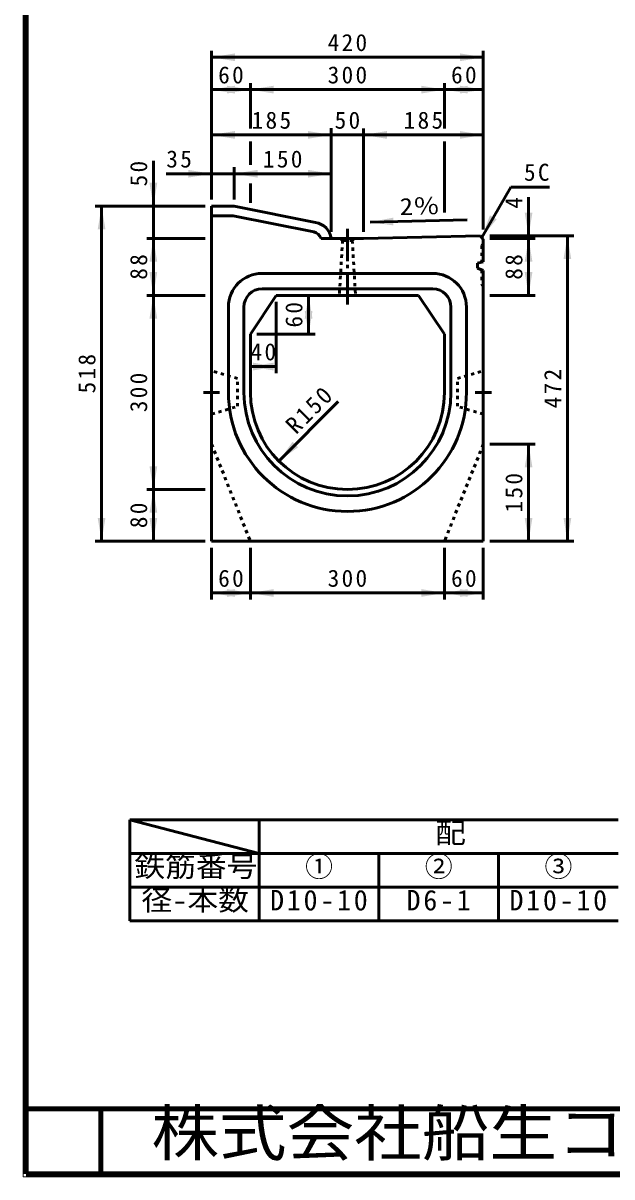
# Model space of a CAD drawing. Units: millimetres, scale not verified. Extents: x 100 to 4105, y 100 to 2870.
# Drawn here: x 100 to 1010, y 100 to 1883 of the extents above; entities that cross this region are included whole.
import ezdxf
from ezdxf.enums import TextEntityAlignment as Align

# ---------------------------------------------------------------- set-up
doc = ezdxf.new("R2010")
doc.units = ezdxf.units.MM
doc.header["$LTSCALE"] = 5
doc.linetypes.add('USER1', pattern=[2.2, 1, -1.2])
doc.linetypes.add('USER2', pattern=[13.4, 10, -1.2, 1, -1.2])
doc.layers.add('V-nasSTD', color=7, linetype='Continuous', lineweight=50)
doc.styles.add('ＭＳ ゴシック', font='')
doc.styles.get('ＭＳ ゴシック').set_extended_font_data('MS Gothic')

msp = doc.modelspace()

# ---------------------------------------------------------------- hatches: boundary and pattern name
at = {"layer": 'V-nasSTD'}
for points in [[(427.373, 1836.521), (391.373, 1830.521), (427.373, 1824.521)], [(775.373, 1824.521), (811.373, 1830.521), (775.373, 1836.521)], [(427.373, 1786.521), (391.373, 1780.521), (427.373, 1774.521)], [(415.373, 1774.521), (451.373, 1780.521), (415.373, 1786.521)], [(487.373, 1786.521), (451.373, 1780.521), (487.373, 1774.521)], [(715.373, 1774.521), (751.373, 1780.521), (715.373, 1786.521)], [(787.373, 1786.521), (751.373, 1780.521), (787.373, 1774.521)], [(775.373, 1774.521), (811.373, 1780.521), (775.373, 1786.521)], [(427.373, 1716.521), (391.373, 1710.521), (427.373, 1704.521)], [(540.373, 1704.521), (576.373, 1710.521), (540.373, 1716.521)], [(662.373, 1716.521), (626.373, 1710.521), (662.373, 1704.521)], [(775.373, 1704.521), (811.373, 1710.521), (775.373, 1716.521)], [(355.373, 1644.521), (391.373, 1650.521), (355.373, 1656.521)], [(462.373, 1656.521), (426.373, 1650.521), (462.373, 1644.521)], [(540.373, 1644.521), (576.373, 1650.521), (540.373, 1656.521)], [(307.373, 1636.521), (301.373, 1600.521), (295.373, 1636.521)], [(227.373, 1564.521), (221.373, 1600.521), (215.373, 1564.521)], [(875.373, 1590.521), (881.373, 1554.521), (887.373, 1590.521)], [(672.263, 1582.617), (636.401, 1575.84), (672.523, 1570.619)], [(821.677, 1586.198), (808.873, 1552.021), (832.069, 1580.198)], [(947.373, 1518.521), (941.373, 1554.521), (935.373, 1518.521)], [(295.373, 1514.521), (301.373, 1550.521), (307.373, 1514.521)], [(887.373, 1514.521), (881.373, 1550.521), (875.373, 1514.521)], [(307.373, 1498.521), (301.373, 1462.521), (295.373, 1498.521)], [(875.373, 1498.521), (881.373, 1462.521), (887.373, 1498.521)], [(307.373, 1426.521), (301.373, 1462.521), (295.373, 1426.521)], [(547.373, 1426.521), (541.373, 1462.521), (535.373, 1426.521)], [(535.373, 1438.521), (541.373, 1402.521), (547.373, 1438.521)], [(487.373, 1358.521), (451.373, 1352.521), (487.373, 1346.521)], [(455.373, 1346.521), (491.373, 1352.521), (455.373, 1358.521)], [(516.52, 1236.153), (495.307, 1206.455), (525.005, 1227.668)], [(887.373, 1196.521), (881.373, 1232.521), (875.373, 1196.521)], [(295.373, 1198.521), (301.373, 1162.521), (307.373, 1198.521)], [(307.373, 1126.521), (301.373, 1162.521), (295.373, 1126.521)], [(215.373, 1118.521), (221.373, 1082.521), (227.373, 1118.521)], [(295.373, 1118.521), (301.373, 1082.521), (307.373, 1118.521)], [(875.373, 1118.521), (881.373, 1082.521), (887.373, 1118.521)], [(935.373, 1118.521), (941.373, 1082.521), (947.373, 1118.521)], [(427.373, 1008.521), (391.373, 1002.521), (427.373, 996.521)], [(415.373, 996.521), (451.373, 1002.521), (415.373, 1008.521)], [(487.373, 1008.521), (451.373, 1002.521), (487.373, 996.521)], [(715.373, 996.521), (751.373, 1002.521), (715.373, 1008.521)], [(787.373, 1008.521), (751.373, 1002.521), (787.373, 996.521)], [(775.373, 996.521), (811.373, 1002.521), (775.373, 1008.521)]]:
    msp.add_hatch(color=256, dxfattribs=at).paths.add_polyline_path(points)

# ---------------------------------------------------------------- linework, layer by layer
at = {"layer": 'V-nasSTD', "lineweight": 100}
for p, q in [((105, 2865), (105, 105)), ((105, 205), (4100, 205)), ((220, 205), (220, 105)), ((105, 105), (4100, 105))]:
    msp.add_line(p, q, dxfattribs=at)
at = {"layer": 'V-nasSTD'}
for p, q in [((391.373, 1610.521), (391.373, 1840.521)), ((811.373, 1564.521), (811.373, 1840.521)), ((391.373, 1830.521), (811.373, 1830.521)), ((451.373, 1720.521), (451.373, 1790.521)), ((751.373, 1720.521), (751.373, 1790.521)), ((391.373, 1780.521), (451.373, 1780.521)), ((451.373, 1780.521), (751.373, 1780.521)), ((751.373, 1780.521), (811.373, 1780.521)), ((576.373, 1560.734), (576.373, 1720.734)), ((626.373, 1560.521), (626.373, 1720.521)), ((391.373, 1710.521), (576.373, 1710.521)), ((451.373, 1700.521), (451.373, 1664.521)), ((576.373, 1710.521), (626.373, 1710.521)), ((626.373, 1710.521), (811.373, 1710.521)), ((751.373, 1700.521), (751.373, 1590.521)), ((301.373, 1670.521), (301.373, 1600.521)), ((426.373, 1610.521), (426.373, 1660.521)), ((321.373, 1650.521), (391.373, 1650.521)), ((391.373, 1650.521), (426.373, 1650.521)), ((426.373, 1650.521), (576.373, 1650.521)), ((451.373, 1635.521), (451.373, 1605.521)), ((853.873, 1629.963), (808.873, 1552.021)), ((853.873, 1629.963), (913.873, 1629.963)), ((881.373, 1614.521), (881.373, 1554.521)), ((381.373, 1600.521), (211.373, 1600.521)), ((221.373, 1082.521), (221.373, 1600.521)), ((301.373, 1550.521), (301.373, 1600.521)), ((391.373, 1082.521), (391.373, 1600.521)), ((426.373, 1600.521), (391.373, 1600.521)), ((552.256, 1575.344), (426.373, 1600.521)), ((424.887, 1585.521), (391.373, 1585.521)), ((549.314, 1560.635), (424.887, 1585.521)), ((636.401, 1575.84), (786.366, 1579.082)), ((626.373, 1550.521), (806.373, 1554.521)), ((806.373, 1554.521), (811.373, 1549.521)), ((821.373, 1554.521), (951.373, 1554.521)), ((881.373, 1550.521), (881.373, 1554.521)), ((941.373, 1082.521), (941.373, 1554.521)), ((381.373, 1550.521), (291.373, 1550.521)), ((301.373, 1462.521), (301.373, 1550.521)), ((560.652, 1550.521), (626.373, 1550.521)), ((811.373, 1514.536), (811.373, 1549.521)), ((821.373, 1550.521), (891.373, 1550.521)), ((881.373, 1462.521), (881.373, 1550.521)), ((802.373, 1512.521), (811.373, 1514.536)), ((802.373, 1504.521), (802.373, 1512.521)), ((802.373, 1504.521), (811.373, 1501.163)), ((811.373, 1082.521), (811.373, 1501.163)), ((733.373, 1496.521), (469.373, 1496.521)), ((381.373, 1462.521), (291.373, 1462.521)), ((301.373, 1162.521), (301.373, 1462.521)), ((491.373, 1462.521), (451.373, 1402.521)), ((733.373, 1472.521), (469.373, 1472.521)), ((491.373, 1462.521), (711.373, 1462.521)), ((501.373, 1462.521), (552.393, 1462.521)), ((541.373, 1402.521), (541.373, 1462.521)), ((711.373, 1462.521), (751.373, 1402.521)), ((821.373, 1462.521), (891.373, 1462.521)), ((491.373, 1452.521), (491.373, 1342.521)), ((417.373, 1444.521), (417.373, 1312.521)), ((441.373, 1444.521), (441.373, 1312.521)), ((761.373, 1312.521), (761.373, 1444.521)), ((785.373, 1312.521), (785.373, 1444.521)), ((451.373, 1402.521), (451.373, 1312.521)), ((461.373, 1402.521), (551.373, 1402.521)), ((751.373, 1402.521), (751.373, 1312.521)), ((391.373, 1346.021), (391.373, 1279.021)), ((451.373, 1352.521), (491.373, 1352.521)), ((811.373, 1346.021), (811.373, 1279.021)), ((495.307, 1206.455), (587.231, 1298.379)), ((821.373, 1232.521), (891.373, 1232.521)), ((881.373, 1082.521), (881.373, 1232.521)), ((381.373, 1162.521), (291.373, 1162.521)), ((301.373, 1082.521), (301.373, 1162.521)), ((381.373, 1082.521), (211.373, 1082.521)), ((391.373, 1082.521), (811.373, 1082.521)), ((391.373, 1072.521), (391.373, 992.521)), ((451.373, 1072.521), (451.373, 992.521)), ((751.373, 1072.521), (751.373, 992.521)), ((811.373, 1072.521), (811.373, 992.521)), ((821.373, 1082.521), (951.373, 1082.521)), ((391.373, 1002.521), (451.373, 1002.521)), ((451.373, 1002.521), (751.373, 1002.521)), ((751.373, 1002.521), (811.373, 1002.521)), ((265, 652), (265, 600)), ((465, 652), (265, 652)), ((265, 652), (465, 600)), ((465, 600), (465, 652)), ((650, 652), (465, 652)), ((835, 652), (650, 652)), ((1020, 652), (835, 652)), ((265, 600), (430, 600)), ((265, 600), (265, 548)), ((465, 600), (265, 600)), ((465, 600), (650, 600)), ((465, 548), (465, 600)), ((465, 600), (465, 548)), ((650, 600), (835, 600)), ((650, 548), (650, 600)), ((650, 600), (650, 548)), ((835, 600), (1020, 600)), ((835, 548), (835, 600)), ((835, 600), (835, 548)), ((265, 548), (265, 496)), ((465, 548), (265, 548)), ((465, 548), (650, 548)), ((465, 496), (465, 548)), ((465, 548), (465, 496)), ((650, 548), (835, 548)), ((650, 496), (650, 548)), ((650, 548), (650, 496)), ((835, 548), (1020, 548)), ((835, 496), (835, 548)), ((835, 548), (835, 496)), ((265, 496), (465, 496)), ((465, 496), (650, 496)), ((650, 496), (835, 496)), ((835, 496), (1020, 496))]:
    msp.add_line(p, q, dxfattribs=at)
at = {"layer": 'V-nasSTD', "linetype": 'USER2'}
for p, q in [((601.373, 1565.521), (601.373, 1447.521)), ((403.873, 1312.521), (378.873, 1312.521)), ((798.873, 1312.521), (823.873, 1312.521))]:
    msp.add_line(p, q, dxfattribs=at)
at = {"layer": 'V-nasSTD', "linetype": 'USER1'}
for p, q in [((593.873, 1547.521), (588.873, 1462.521)), ((593.873, 1547.521), (590.873, 1550.521)), ((593.873, 1547.521), (608.873, 1547.521)), ((608.873, 1547.521), (611.873, 1550.521)), ((608.873, 1547.521), (613.873, 1462.521)), ((809.073, 1539.521), (811.373, 1541.821)), ((809.073, 1539.521), (809.073, 1514.021)), ((809.073, 1502.021), (809.073, 1479.521)), ((809.073, 1479.521), (811.373, 1477.221)), ((431.373, 1334.021), (391.373, 1346.021)), ((771.373, 1334.021), (811.373, 1346.021)), ((431.373, 1291.021), (431.373, 1334.021)), ((771.373, 1291.021), (771.373, 1334.021)), ((391.373, 1279.021), (431.373, 1291.021)), ((811.373, 1279.021), (771.373, 1291.021)), ((391.373, 1232.521), (451.373, 1082.521)), ((811.373, 1232.521), (751.373, 1082.521))]:
    msp.add_line(p, q, dxfattribs=at)
at = {"layer": 'V-nasSTD', "lineweight": 13}
msp.add_lwpolyline([(100, 100), (100, 2870), (4105, 2870), (4105, 100)], close=True, dxfattribs=at)
at = {"layer": 'V-nasSTD'}
for centre, radius, start, end in [((546.897, 1546.011), 29.819, 8.69924, 79.64595), ((546.373, 1545.927), 15, 17.83486, 78.69007), ((469.373, 1444.521), 52, 90, 180), ((733.373, 1444.521), 52, 0, 90), ((469.373, 1444.521), 28, 90, 180), ((733.373, 1444.521), 28, 0, 90), ((601.373, 1312.521), 184, 180, 270), ((601.373, 1312.521), 160, 180, 270), ((601.373, 1312.521), 150, 180, 270), ((601.373, 1312.521), 150, 270, 0), ((601.373, 1312.521), 184, 270, 0), ((601.373, 1312.521), 160, 270, 0)]:
    msp.add_arc(centre, radius, start, end, dxfattribs=at)

# ---------------------------------------------------------------- texts
at = {"layer": 'V-nasSTD', "style": 'ＭＳ ゴシック', "width": 1.15}
msp.add_text('2％', height=26.39, rotation=1.239, dxfattribs=at).set_placement((681.812, 1612.83), align=Align.TOP_LEFT)
at = {"layer": 'V-nasSTD', "style": 'ＭＳ ゴシック'}
msp.add_text('4', height=26.39, rotation=90, dxfattribs=at).set_placement((845.373, 1596.521), align=Align.TOP_LEFT)
at = {"layer": 'V-nasSTD', "style": 'ＭＳ ゴシック', "width": 1.1}
for s, height, p in [('配\u3000\u3000\u3000\u3000\u3000\u3000\u3000\u3000\u3000\u3000筋', 31.67, (737.04, 647.6)), ('鉄筋番号', 31.67, (272.12, 595.6)), ('径-本数', 31.67, (282.92, 543.6)), ('株式会社船生コンクリート工業', 69.65, (298.279, 202.55))]:
    msp.add_text(s, height=height, dxfattribs=at).set_placement(p, align=Align.TOP_LEFT)
at = {"layer": 'V-nasSTD', "style": 'ＭＳ ゴシック'}
for s, p in [('①', (535.9, 595.6)), ('②', (720.9, 595.6)), ('③', (905.9, 595.6))]:
    msp.add_text(s, height=31.67, dxfattribs=at).set_placement(p, align=Align.TOP_LEFT)
at = {"layer": 'V-nasSTD', "attachment_point": 1, "style": 'ＭＳ ゴシック'}
for s, insert, char_height in [('\\T1.2;420', (570.773, 1866.521), 26.39), ('\\T1.2;60', (401.573, 1816.521), 26.39), ('\\T1.2;300', (570.773, 1816.521), 26.39), ('\\T1.2;60', (761.573, 1816.521), 26.39), ('\\T1.2;185', (453.273, 1746.521), 26.39), ('\\T1.2;50', (581.573, 1746.521), 26.39), ('\\T1.2;185', (688.273, 1746.521), 26.39), ('\\T1.2;35', (321.373, 1686.521), 26.39), ('\\T1.2;150', (470.773, 1686.521), 26.39), ('\\T1.2;5C', (874.273, 1665.963), 26.39), ('\\T1.2;40', (451.573, 1388.521), 26.39), ('\\T1.2;60', (401.573, 1038.521), 26.39), ('\\T1.2;300', (570.773, 1038.521), 26.39), ('\\T1.2;60', (761.573, 1038.521), 26.39), ('\\T1.2;D10-10', (481.9, 543.6), 31.67), ('\\T1.2;D6-1', (692.82, 543.6), 31.67), ('\\T1.2;D10-10', (851.9, 543.6), 31.67)]:
    msp.add_mtext(s, dxfattribs=dict(at, insert=insert, char_height=char_height))
at = {"layer": 'V-nasSTD', "char_height": 26.39, "attachment_point": 1, "style": 'ＭＳ ゴシック'}
for s, insert, rotation in [('\\T1.2;50', (265.373, 1630.921), 90), ('\\T1.2;88', (265.373, 1486.721), 90), ('\\T1.2;88', (845.373, 1486.721), 90), ('\\T1.2;60', (505.373, 1412.721), 90), ('\\T1.2;518', (185.373, 1310.921), 90), ('\\T1.2;300', (265.373, 1281.921), 90), ('\\T1.2;472', (905.373, 1287.921), 90), ('\\T1.2;R150', (503.226, 1265.286), 45), ('\\T1.2;150', (845.373, 1126.921), 90), ('\\T1.2;80', (265.373, 1102.721), 90)]:
    msp.add_mtext(s, dxfattribs=dict(at, insert=insert, rotation=rotation))

doc.saveas('drawing.dxf')
